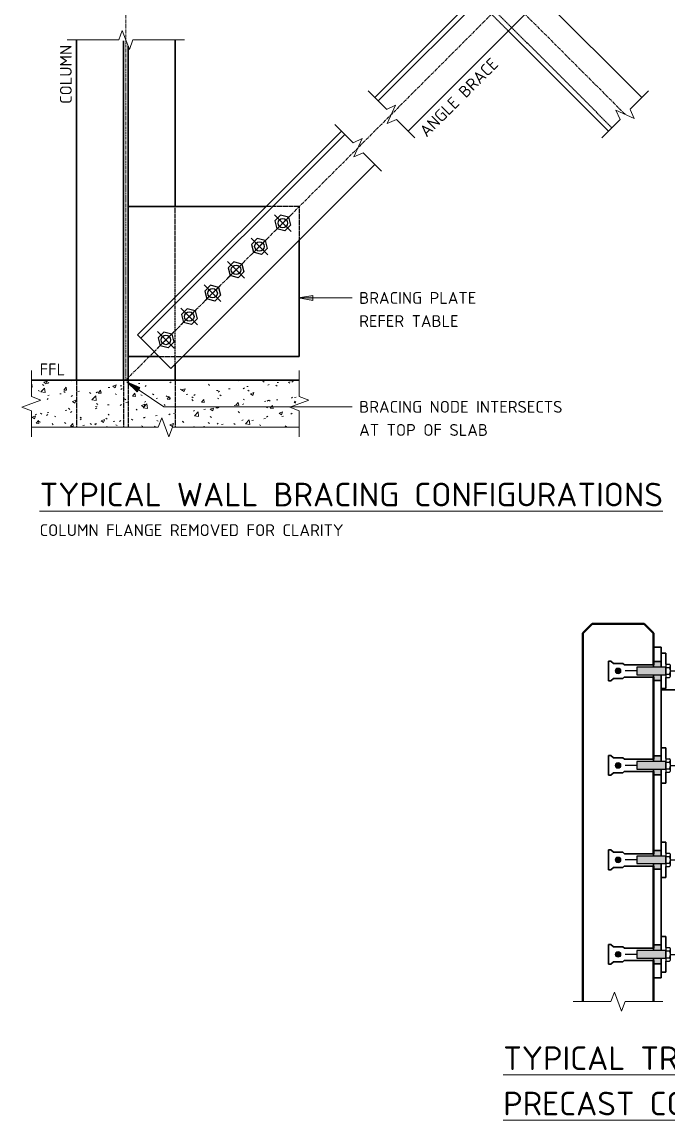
# Model space of a CAD drawing. Header units: millimetres. Extents: x 1285 to 11329, y 695 to 5869.
# Drawn here: x 5312 to 6680, y 722 to 3046 of the extents above; entities that cross this region are included whole.
import ezdxf

# ---------------------------------------------------------------- set-up
doc = ezdxf.new("R2010")
doc.units = ezdxf.units.MM
doc.linetypes.add('Centre x0_5', pattern=[10.25, 1.5, -1.25, 6.25, -1.25])
doc.linetypes.add('Hidden', pattern=[4, 3, -1])
for name, color, linetype, lineweight in [('A-000-T_TEXT', 231, 'Continuous', 13), ('A-010-M_LINE', 90, 'Continuous', 13), ('Z-000-T_TEXT', 131, 'Continuous', 18), ('Z-060-M_DETAIL', 92, 'Continuous', 25)]:
    doc.layers.add(name, color=color, linetype=linetype, lineweight=lineweight)
doc.styles.add('ISOCPEUR', font='isocpeur.ttf', dxfattribs={"height": 25})
doc.styles.add('ISOCPEUR_2', font='isocpeur.ttf', dxfattribs={"height": 50})

# ---------------------------------------------------------------- blocks, each defined once
blk = doc.blocks.new('NRP_Bolt Detailed Plan _v2_ - M20-1017941-S-6911 - _INDUSTRIAL_ TYPICAL BRACING CONFIGURATION DETAILS')
at = {"layer": 'Z-060-M_DETAIL', "lineweight": 13}
for p, q in [((0, 0), (0, 25)), ((-25, 0), (0, 0)), ((25, 0), (0, 0)), ((0, 0), (0, -25))]:
    blk.add_line(p, q, dxfattribs=at)
at = {"layer": 'Z-060-M_DETAIL'}
for p, q in [((-8.7, 15), (-17.3, 0)), ((8.7, 15), (-8.7, 15)), ((17.3, 0), (8.7, 15)), ((17.3, 0), (8.7, -15)), ((-8.7, -15), (-17.3, 0)), ((8.7, -15), (-8.7, -15))]:
    blk.add_line(p, q, dxfattribs=at)
blk.add_circle((0, 0), 10, dxfattribs=at)
blk = doc.blocks.new('NRP_Break Line _v2_ - Section-3988876-S-6911 - _INDUSTRIAL_ TYPICAL BRACING CONFIGURATION DETAILS')
at = {"layer": 'Z-060-M_DETAIL', "lineweight": 18}
for p, q in [((0, 0), (89.5, 0)), ((119.5, 0), (209, 0))]:
    blk.add_line(p, q, dxfattribs=at)
blk = doc.blocks.new('NRP_Break Line _v2_ - Section-3988881-S-6911 - _INDUSTRIAL_ TYPICAL BRACING CONFIGURATION DETAILS')
at = {"layer": 'Z-060-M_DETAIL', "lineweight": 18}
for p, q in [((0, 0), (35, 0)), ((65, 0), (100, 0))]:
    blk.add_line(p, q, dxfattribs=at)
blk = doc.blocks.new('NRP_Break Line _v2_ - Section-3988890-S-6911 - _INDUSTRIAL_ TYPICAL BRACING CONFIGURATION DETAILS')
at = {"layer": 'Z-060-M_DETAIL', "lineweight": 18}
for p, q in [((0, 0), (268.7, 0)), ((298.7, 0), (567.4, 0))]:
    blk.add_line(p, q, dxfattribs=at)
blk = doc.blocks.new('NRP_Break Line _v2_ - Section-3989051-S-6911 - _INDUSTRIAL_ TYPICAL BRACING CONFIGURATION DETAILS')
at = {"layer": 'Z-060-M_DETAIL', "lineweight": 18}
for p, q in [((0, 0), (60, 0)), ((90, 0), (150, 0))]:
    blk.add_line(p, q, dxfattribs=at)
blk = doc.blocks.new('FE1 - FE20095 SECTION-4121781-S-6911 - _INDUSTRIAL_ TYPICAL BRACING CONFIGURATION DETAILS')
at = {"layer": 'Z-060-M_DETAIL', "lineweight": 18}
blk.add_hatch(color=256, dxfattribs=at).paths.add_polyline_path([(-6, 75), (-5.8, 73.4), (-5.2, 72), (-4.2, 70.8), (-3, 69.8), (-1.6, 69.2), (0, 69), (1.6, 69.2), (3, 69.8), (4.2, 70.8), (5.2, 72), (5.8, 73.4), (6, 75), (5.8, 76.6), (5.2, 78), (4.2, 79.2), (3, 80.2), (1.6, 80.8), (0, 81), (-1.6, 80.8), (-3, 80.2), (-4.2, 79.2), (-5.2, 78), (-5.8, 76.6)])
at = {"layer": 'Z-060-M_DETAIL', "lineweight": 35}
for p, q in [((21, 95), (-21, 95)), ((-21, 95), (-21, 90)), ((21, 90), (21, 95)), ((-21, 90), (-16, 85)), ((-16, 85), (-16, 65)), ((16, 85), (21, 90)), ((16, 65), (16, 85)), ((-16, 65), (-13, 62)), ((-13, 62), (-13, 0)), ((13, 61.4), (16, 65)), ((13, 0), (13, 61.4)), ((-13, 0), (-8, 0)), ((8, 0), (13, 0))]:
    blk.add_line(p, q, dxfattribs=at)
at = {"layer": 'Z-060-M_DETAIL', "lineweight": 18}
for start, end in [(0, 180), (180, 0)]:
    blk.add_arc((0, 75), 6, start, end, dxfattribs=at)
blk = doc.blocks.new('NRP-Bolt Detailed Section - M16-4203761-S-6911 - _INDUSTRIAL_ TYPICAL BRACING CONFIGURATION DETAILS')
at = {"layer": 'Z-060-M_DETAIL'}
blk.add_hatch(color=256, dxfattribs=at).paths.add_polyline_path([(18.8, 8), (0, 8), (0, -8), (61, -8), (61, 8)])
for p, q in [((-9.8, 0), (-25, 0)), ((-9.8, 10.7), (-9.8, -10.7)), ((0, 14.2), (-7.7, 14.2)), ((0, 7.1), (-7.7, 7.1)), ((0, -14.2), (0, 14.2)), ((61, 8), (0, 8)), ((0, 8), (0, -8)), ((61, -8), (61, 8)), ((61, 0), (86, 0)), ((0, -7.1), (-7.7, -7.1)), ((0, -14.2), (-7.7, -14.2)), ((0, -8), (61, -8))]:
    blk.add_line(p, q, dxfattribs=at)
for centre, radius, start, end in [((-5.6, 10.7), 4.13, 120.5102, 239.4898), ((3.7, 0), 13.5, 148.1145, 211.8855), ((-5.6, -10.7), 4.13, 120.5102, 239.4898)]:
    blk.add_arc(centre, radius, start, end, dxfattribs=at)

msp = doc.modelspace()

# ---------------------------------------------------------------- hatches: boundary and pattern name
at = {"layer": 'A-000-T_TEXT', "lineweight": 18}
for points in [[(5897.5, 2462), (5927.5, 2456.7), (5927.5, 2467.3)], [(5533.6, 2284.6), (5555.5, 2263.4), (5561.4, 2272.2)]]:
    msp.add_hatch(color=7, dxfattribs=at).paths.add_polyline_path(points)
at = {"layer": 'Z-060-M_DETAIL', "lineweight": 18}
h = msp.add_hatch(dxfattribs=at)
h.set_pattern_fill('FP_1', color=8, style=0, pattern_type=2)
h.set_pattern_definition([(50, (2950.46, 0), (72.8738, -6.3761), [7.62, -83.82]), (355, (2950.46, 0), (-14.097, 76.4224), [6.096, -67.056]), (100.451, (2956.53, -0.53), (58.777, 70.0469), [6.476, -71.236]), (46.184, (2950.46, 20.32), (108.4314, -16.8175), [11.43, -125.73]), (96.636, (2959.49, 18.92), (94.961, 98.971), [9.714, -106.854]), (351.184, (2950.46, 20.32), (94.9623, 98.9702), [9.144, -100.584]), (21, (2960.62, 15.24), (60.64565, -40.9065), [7.62, -83.82]), (326, (2960.62, 15.24), (24.7208, 73.675), [6.096, -67.056]), (71.451, (2965.67, 11.83), (85.3669, 32.7687), [6.476, -71.236]), (37.5, (2950.458, 0), (1.23552, 33.82243), [3.353, -62.89, 3.353, -64.719, -67.31]), (37.5, (2950.458, 0), (1.23552, 33.82243), [-134.315, 3.353, -63.957]), (7.5, (2950.46, 0), (26.72815, 40.07255), [3.353, -35.458, 3.353, -61.366, -25.654]), (7.5, (2950.46, 0), (26.72815, 40.07255), [-103.53, 3.353, -22.301]), (327.5, (2927.801, 0), (54.23632, -2.29212), [3.353, -22.047, 3.353, -75.895, -105.156]), (327.5, (2927.801, 0), (54.23632, -2.29212), [-104.648, 3.353, -101.803]), (317.5, (2917.64, 0), (59.2516, 10.17014), [3.353, -29.667, 3.353, -49.276, -74.676]), (317.5, (2917.64, 0), (59.2516, 10.17014), [-85.649, 3.353, -71.323])])
h.paths.add_polyline_path([(5879, 2188.1), (5899, 2188.1), (5899, 2223.1), (5879, 2230.6), (5897.5, 2237.6), (5897.5, 2253.7), (5899, 2253.1), (5899, 2288.1), (5331.7, 2288.1), (5331.7, 2253.1), (5351.7, 2245.6), (5333.2, 2238.7), (5333.2, 2222.6), (5331.7, 2223.1), (5331.7, 2188.1), (5600.3, 2188.1), (5607.8, 2208.1), (5614.8, 2189.6), (5630.9, 2189.6), (5630.3, 2188.1), (5630.9, 2188.1)])
at = {"layer": 'Z-060-M_DETAIL'}
h = msp.add_hatch(color=7, dxfattribs=at)
h.paths.add_polyline_path([(6649.2, 1652.4), (6665.2, 1652.4), (6665.2, 1664.4), (6649.2, 1664.4), (6649.2, 1659.4)])
h.paths.add_polyline_path([(6656.3, 1680.4), (6665.2, 1680.4), (6665.2, 1692.4), (6649.2, 1692.4), (6649.2, 1680.4)])
h = msp.add_hatch(color=7, dxfattribs=at)
h.paths.add_polyline_path([(6649.2, 1452.4), (6665.2, 1452.4), (6665.2, 1464.4), (6649.2, 1464.4), (6649.2, 1459.4)])
h.paths.add_polyline_path([(6649.2, 1480.4), (6665.2, 1480.4), (6665.2, 1492.4), (6649.2, 1492.4), (6649.2, 1485.4)])
h = msp.add_hatch(color=7, dxfattribs=at)
h.paths.add_polyline_path([(6649.2, 1252.4), (6665.2, 1252.4), (6665.2, 1264.4), (6649.2, 1264.4), (6649.2, 1259.4)])
h.paths.add_polyline_path([(6649.2, 1280.4), (6665.2, 1280.4), (6665.2, 1292.4), (6649.2, 1292.4), (6649.2, 1285.4)])
h = msp.add_hatch(color=7, dxfattribs=at)
h.paths.add_polyline_path([(6649.2, 1052.4), (6665.2, 1052.4), (6665.2, 1064.4), (6649.2, 1064.4), (6649.2, 1059.4)])
h.paths.add_polyline_path([(6656.3, 1080.4), (6665.2, 1080.4), (6665.2, 1092.4), (6649.2, 1092.4), (6649.2, 1080.4)])

# ---------------------------------------------------------------- linework, layer by layer
at = {"layer": 'A-000-T_TEXT', "color": 250, "lineweight": 18}
for p, q in [((5927.5, 2467.3), (5897.5, 2462)), ((5927.5, 2456.7), (5927.5, 2467.3)), ((5897.5, 2462), (5927.5, 2456.7)), ((5897.5, 2462), (6010.9, 2462)), ((5533.6, 2284.6), (5555.5, 2263.4)), ((5561.4, 2272.2), (5533.6, 2284.6)), ((5533.6, 2284.6), (5612.2, 2231.5)), ((5555.5, 2263.4), (5561.4, 2272.2)), ((5612.2, 2231.5), (6010.9, 2231.5))]:
    msp.add_line(p, q, dxfattribs=at)
at = {"layer": 'A-010-M_LINE', "linetype": 'Centre x0_5', "lineweight": 18}
for p, q in [((5531.7, 5369.3), (5531.7, 2288.1)), ((5531.7, 3908.1), (6589.1, 2850.6)), ((5531.7, 2288.1), (6589.1, 3345.6))]:
    msp.add_line(p, q, dxfattribs=at)
at = {"layer": 'A-010-M_LINE', "lineweight": 35}
for p, q in [((6058.8, 2886), (6553.8, 3381)), ((6065.9, 2878.9), (6560.9, 3373.9)), ((6129.5, 2815.3), (6624.5, 3310.3)), ((6412.4, 3098.1), (6624.5, 2886)), ((6341.7, 3027.4), (6553.8, 2815.3)), ((5427.2, 3008.1), (5427.2, 2288.1)), ((5526.9, 3006.6), (5526.9, 2288.1)), ((5636.2, 3008.1), (5636.2, 2655.5)), ((5536.5, 2995.3), (5536.5, 2288.3)), ((5556.5, 2383.6), (5988.1, 2815.3)), ((5563.5, 2376.6), (5995.2, 2808.2)), ((5627.2, 2312.9), (6058.8, 2744.6)), ((5828.3, 2655.5), (5536.5, 2655.5)), ((5899, 2584.8), (5899, 2338.1)), ((5556.5, 2383.6), (5627.2, 2312.9)), ((5536.5, 2338), (5602.1, 2338)), ((5652.3, 2338), (5899, 2338)), ((5636.2, 2321.9), (5636.2, 2288.1)), ((5899, 2288.1), (5331.7, 2288.1)), ((6665.2, 1722.4), (6649.2, 1722.4)), ((6665.2, 1680.4), (6665.2, 1722.4)), ((6665.2, 1709.9), (6665.2, 1680.4)), ((6675.2, 1709.9), (6665.2, 1709.9)), ((6675.2, 1686.7), (6675.2, 1709.9)), ((6665.2, 1692.4), (6649.2, 1692.4)), ((6649.2, 1692.4), (6649.2, 1685.4)), ((6649.2, 1659.4), (6649.2, 1652.4)), ((6649.2, 1652.4), (6665.2, 1652.4)), ((6665.2, 1664.4), (6665.2, 1634.9)), ((6665.2, 1480.4), (6665.2, 1664.4)), ((6675.2, 1634.9), (6675.2, 1658.2)), ((6665.2, 1634.9), (6675.2, 1634.9)), ((6835.2, 1632.4), (6665.2, 1632.4)), ((6665.2, 1632.4), (6665.2, 1509.9)), ((6665.2, 1492.4), (6649.2, 1492.4)), ((6649.2, 1492.4), (6649.2, 1485.4)), ((6665.2, 1509.9), (6665.2, 1480.4)), ((6675.2, 1509.9), (6665.2, 1509.9)), ((6665.2, 1480.4), (6665.2, 1492.4)), ((6675.2, 1486.7), (6675.2, 1509.9)), ((6649.2, 1459.4), (6649.2, 1452.4)), ((6649.2, 1452.4), (6665.2, 1452.4)), ((6665.2, 1464.4), (6665.2, 1434.9)), ((6665.2, 1452.4), (6665.2, 1464.4)), ((6665.2, 1309.9), (6665.2, 1464.4)), ((6675.2, 1434.9), (6675.2, 1458.2)), ((6665.2, 1434.9), (6665.2, 1309.9)), ((6665.2, 1434.9), (6675.2, 1434.9)), ((6665.2, 1309.9), (6665.2, 1280.4)), ((6675.2, 1309.9), (6665.2, 1309.9)), ((6675.2, 1286.7), (6675.2, 1309.9)), ((6665.2, 1292.4), (6649.2, 1292.4)), ((6649.2, 1292.4), (6649.2, 1285.4)), ((6665.2, 1280.4), (6665.2, 1292.4)), ((6649.2, 1259.4), (6649.2, 1252.4)), ((6665.2, 1264.4), (6665.2, 1234.9)), ((6665.2, 1252.4), (6665.2, 1264.4)), ((6675.2, 1234.9), (6675.2, 1258.2)), ((6649.2, 1252.4), (6665.2, 1252.4)), ((6665.2, 1234.9), (6665.2, 1109.9)), ((6665.2, 1109.9), (6665.2, 1234.9)), ((6665.2, 1234.9), (6675.2, 1234.9)), ((6665.2, 1109.9), (6665.2, 1080.4)), ((6675.2, 1109.9), (6665.2, 1109.9)), ((6675.2, 1086.7), (6675.2, 1109.9)), ((6665.2, 1092.4), (6649.2, 1092.4)), ((6649.2, 1092.4), (6649.2, 1085.4)), ((6665.2, 1080.4), (6665.2, 1092.4)), ((6649.2, 1059.4), (6649.2, 1052.4)), ((6649.2, 1052.4), (6665.2, 1052.4)), ((6665.2, 1064.4), (6665.2, 1034.9)), ((6665.2, 1052.4), (6665.2, 1064.4)), ((6675.2, 1034.9), (6675.2, 1058.2)), ((6665.2, 1022.4), (6665.2, 1034.9)), ((6665.2, 1034.9), (6675.2, 1034.9)), ((6649.2, 1022.4), (6665.2, 1022.4))]:
    msp.add_line(p, q, dxfattribs=at)
at = {"layer": 'A-010-M_LINE', "linetype": 'Hidden', "lineweight": 25}
for p, q in [((6065.9, 3317.3), (6560.9, 2822.4)), ((6270.9, 3098.1), (6341.7, 3027.4)), ((5636.2, 2321.9), (5636.2, 2655.5)), ((5899, 2655.5), (5828.3, 2655.5)), ((5899, 2655.5), (5899, 2584.8)), ((5602.1, 2338), (5652.3, 2338)), ((5427.2, 2288.1), (5427.2, 2188.1)), ((5526.9, 2288.1), (5526.9, 2188.1)), ((5536.5, 2288.3), (5536.5, 2188.1)), ((5636.2, 2288.1), (5636.2, 2188.1))]:
    msp.add_line(p, q, dxfattribs=at)
at = {"layer": 'A-010-M_LINE', "lineweight": 50}
for p, q in [((6499.2, 1752.4), (6519.2, 1772.4)), ((6519.2, 1772.4), (6629.2, 1772.4)), ((6649.2, 1752.4), (6629.2, 1772.4)), ((6499.2, 972.4), (6499.2, 1752.4)), ((6649.2, 1752.4), (6649.2, 1685.4)), ((6649.2, 1659.4), (6649.2, 1485.4)), ((6649.2, 1459.4), (6649.2, 1285.4)), ((6649.2, 1259.4), (6649.2, 1085.4)), ((6649.2, 1059.4), (6649.2, 972.4))]:
    msp.add_line(p, q, dxfattribs=at)
at = {"layer": 'Z-000-T_TEXT'}
for p, q in [((5516.7, 3008.1), (5524.2, 3028.1)), ((5524.2, 3028.1), (5539.2, 2988.1)), ((5427.2, 3008.1), (5407.2, 3008.1)), ((5539.2, 2988.1), (5546.7, 3008.1)), ((5636.2, 3008.1), (5656.2, 3008.1)), ((6058.8, 2886), (6044.7, 2900.1)), ((6624.5, 2886), (6638.6, 2900.1)), ((6103, 2870.1), (6083.6, 2861.2)), ((6085.3, 2831.2), (6103, 2870.1)), ((6608.6, 2841.8), (6569.7, 2859.5)), ((6569.7, 2859.5), (6578.5, 2840)), ((6599.7, 2861.2), (6608.6, 2841.8)), ((6104.8, 2840), (6085.3, 2831.2)), ((5988.1, 2815.3), (5974, 2829.4)), ((6129.5, 2815.3), (6143.7, 2801.1)), ((6553.8, 2815.3), (6539.6, 2801.1)), ((6012.8, 2790.5), (6032.3, 2799.4)), ((6032.3, 2799.4), (6014.6, 2760.5)), ((6014.6, 2760.5), (6034.1, 2769.3)), ((6058.8, 2744.6), (6073, 2730.4)), ((5331.7, 2288.1), (5331.7, 2308.1)), ((5899, 2288.1), (5899, 2308.1)), ((5311.7, 2230.6), (5351.7, 2245.6)), ((5351.7, 2245.6), (5331.7, 2253.1)), ((5919, 2245.6), (5879, 2230.6)), ((5899, 2253.1), (5919, 2245.6)), ((5331.7, 2223.1), (5311.7, 2230.6)), ((5879, 2230.6), (5899, 2223.1)), ((5331.7, 2188.1), (5331.7, 2168.1)), ((5607.8, 2208.1), (5600.3, 2188.1)), ((5622.8, 2168.1), (5607.8, 2208.1)), ((5630.3, 2188.1), (5622.8, 2168.1)), ((5899, 2188.1), (5899, 2168.1)), ((6566.7, 992.4), (6559.2, 972.4)), ((6581.7, 952.4), (6566.7, 992.4)), ((6499.2, 972.4), (6479.2, 972.4)), ((6589.2, 972.4), (6581.7, 952.4)), ((6649.2, 972.4), (6669.2, 972.4))]:
    msp.add_line(p, q, dxfattribs=at)

# ---------------------------------------------------------------- block references
at = {"layer": 'Z-060-M_DETAIL', "lineweight": 18}
msp.add_blockref('NRP_Break Line _v2_ - Section-3988876-S-6911 - _INDUSTRIAL_ TYPICAL BRACING CONFIGURATION DETAILS', (5427.2, 3008.1), dxfattribs=at)
for name, p, rotation in [('NRP_Break Line _v2_ - Section-3988881-S-6911 - _INDUSTRIAL_ TYPICAL BRACING CONFIGURATION DETAILS', (6129.5, 2815.3), 134.9999999999999), ('NRP_Break Line _v2_ - Section-3988881-S-6911 - _INDUSTRIAL_ TYPICAL BRACING CONFIGURATION DETAILS', (6624.5, 2886), 225), ('NRP_Break Line _v2_ - Section-3988881-S-6911 - _INDUSTRIAL_ TYPICAL BRACING CONFIGURATION DETAILS', (5988.1, 2815.3), 315), ('NRP_Break Line _v2_ - Section-3988881-S-6911 - _INDUSTRIAL_ TYPICAL BRACING CONFIGURATION DETAILS', (5331.7, 2188.1), 90), ('NRP_Break Line _v2_ - Section-3988881-S-6911 - _INDUSTRIAL_ TYPICAL BRACING CONFIGURATION DETAILS', (5899, 2288.1), 270), ('NRP_Break Line _v2_ - Section-3988890-S-6911 - _INDUSTRIAL_ TYPICAL BRACING CONFIGURATION DETAILS', (5899, 2188.1), 180), ('FE1 - FE20095 SECTION-4121781-S-6911 - _INDUSTRIAL_ TYPICAL BRACING CONFIGURATION DETAILS', (6649.2, 1672.4), 89.99999999999964), ('FE1 - FE20095 SECTION-4121781-S-6911 - _INDUSTRIAL_ TYPICAL BRACING CONFIGURATION DETAILS', (6649.2, 1472.4), 89.99999999999964), ('FE1 - FE20095 SECTION-4121781-S-6911 - _INDUSTRIAL_ TYPICAL BRACING CONFIGURATION DETAILS', (6649.2, 1272.4), 89.99999999999964), ('FE1 - FE20095 SECTION-4121781-S-6911 - _INDUSTRIAL_ TYPICAL BRACING CONFIGURATION DETAILS', (6649.2, 1072.4), 89.99999999999964), ('NRP_Break Line _v2_ - Section-3989051-S-6911 - _INDUSTRIAL_ TYPICAL BRACING CONFIGURATION DETAILS', (6649.2, 972.4), 180)]:
    msp.add_blockref(name, p, dxfattribs=dict(at, rotation=rotation))
at = {"layer": 'Z-060-M_DETAIL'}
for name, p, rotation in [('NRP_Bolt Detailed Plan _v2_ - M20-1017941-S-6911 - _INDUSTRIAL_ TYPICAL BRACING CONFIGURATION DETAILS', (5864, 2620.5), 44.9999999999999), ('NRP_Bolt Detailed Plan _v2_ - M20-1017941-S-6911 - _INDUSTRIAL_ TYPICAL BRACING CONFIGURATION DETAILS', (5814.5, 2571), 44.9999999999999), ('NRP_Bolt Detailed Plan _v2_ - M20-1017941-S-6911 - _INDUSTRIAL_ TYPICAL BRACING CONFIGURATION DETAILS', (5765, 2521.5), 44.9999999999999), ('NRP_Bolt Detailed Plan _v2_ - M20-1017941-S-6911 - _INDUSTRIAL_ TYPICAL BRACING CONFIGURATION DETAILS', (5715.5, 2472), 44.9999999999999), ('NRP_Bolt Detailed Plan _v2_ - M20-1017941-S-6911 - _INDUSTRIAL_ TYPICAL BRACING CONFIGURATION DETAILS', (5666.1, 2422.5), 44.9999999999999), ('NRP_Bolt Detailed Plan _v2_ - M20-1017941-S-6911 - _INDUSTRIAL_ TYPICAL BRACING CONFIGURATION DETAILS', (5616.6, 2373), 44.9999999999999), ('NRP-Bolt Detailed Section - M16-4203761-S-6911 - _INDUSTRIAL_ TYPICAL BRACING CONFIGURATION DETAILS', (6675.2, 1672.4), 180), ('NRP-Bolt Detailed Section - M16-4203761-S-6911 - _INDUSTRIAL_ TYPICAL BRACING CONFIGURATION DETAILS', (6675.2, 1472.4), 180), ('NRP-Bolt Detailed Section - M16-4203761-S-6911 - _INDUSTRIAL_ TYPICAL BRACING CONFIGURATION DETAILS', (6675.2, 1272.4), 180), ('NRP-Bolt Detailed Section - M16-4203761-S-6911 - _INDUSTRIAL_ TYPICAL BRACING CONFIGURATION DETAILS', (6675.2, 1072.4), 180)]:
    msp.add_blockref(name, p, dxfattribs=dict(at, rotation=rotation))

# ---------------------------------------------------------------- texts
at = {"layer": 'A-000-T_TEXT', "color": 7, "lineweight": 18, "char_height": 25, "attachment_point": 1, "style": 'ISOCPEUR'}
for s, insert, width, rotation in [('COLUMN', (5392.1, 2872.8), 142.7, 90), ('ANGLE BRACE', (6151, 2818.6), 255.738, 45)]:
    msp.add_mtext(s, dxfattribs=dict(at, insert=insert, width=width, rotation=rotation))
at = {"layer": 'A-000-T_TEXT', "color": 7, "lineweight": 18, "attachment_point": 1}
for s, insert, char_height, width, style in [('BRACING PLATE', (6025.9, 2474.5), 25, 291.013, 'ISOCPEUR'), ('REFER TABLE', (6025.9, 2425.5), 25, 250.126, 'ISOCPEUR'), ('FFL', (5349.1, 2323.2), 25, 64.937, 'ISOCPEUR'), ('BRACING NODE INTERSECTS', (6025.9, 2244), 25, 502.658, 'ISOCPEUR'), ('AT TOP OF SLAB', (6025.9, 2195), 25, 321.477, 'ISOCPEUR'), ('\\LTYPICAL WALL BRACING CONFIGURATIONS', (5349.1, 2070.8), 50, 1540.042, 'ISOCPEUR_2'), ('COLUMN FLANGE REMOVED FOR CLARITY', (5349.1, 1982.9), 25, 751.181, 'ISOCPEUR'), ('\\LTYPICAL TRANSFER BEAM TO ', (6330.9, 877.6), 50, 1128.776, 'ISOCPEUR_2'), ('\\LPRECAST CONNECTION DETAIL', (6330.9, 781.6), 50, 1092.7, 'ISOCPEUR_2')]:
    msp.add_mtext(s, dxfattribs=dict(at, insert=insert, char_height=char_height, width=width, style=style))

doc.saveas('drawing.dxf')
